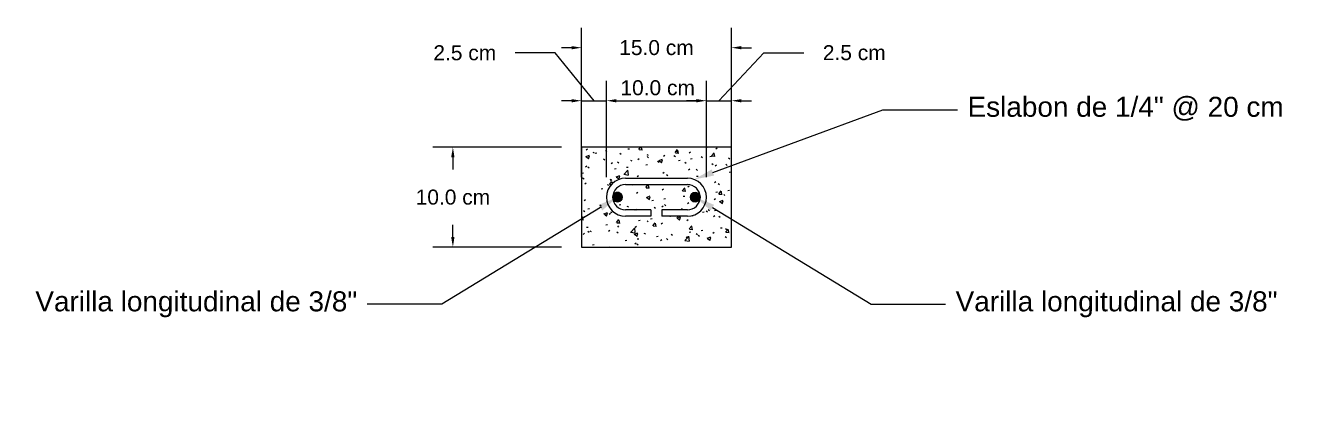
# Model space of a CAD drawing. Header units: metres. Extents: x 258817 to 259192, y 1878716 to 1878911.
# Drawn here: x 259034.579 to 259035.848, y 1878747.175 to 1878747.568 of the extents above; entities that cross this region are included whole.
import ezdxf
from ezdxf import colors
from ezdxf.entities.mleader import LeaderData, LeaderLine
from ezdxf.math import Vec2, Vec3

# ---------------------------------------------------------------- set-up
doc = ezdxf.new("R2010")
doc.units = ezdxf.units.M
doc.header["$MEASUREMENT"] = 0
doc.layers.add('0.1', color=1, linetype='Continuous', lineweight=9)
doc.layers.add('Vistas', color=7, linetype='Continuous')
doc.styles.get("Standard").update_dxf_attribs({"font": 'arial.ttf'})
doc.dimstyles.new('1 a 5', dxfattribs={"dimtxt": 0.015, "dimasz": 0.01, "dimexe": 0.02, "dimexo": 0.02, "dimgap": 0.02, "dimtad": 0, "dimtih": 1, "dimtoh": 1, "dimdec": 1, "dimlfac": 100, "dimzin": 0, "dimdsep": 46, "dimtxsty": 'Standard', "dimcen": 0.01, "dimadec": 0, "dimazin": 0, "dimtfac": 1, "dimtdec": 1, "dimtofl": 0, "dimtmove": 0, "dimatfit": 3, "dimfxl": 1, "dimtolj": 1, "dimtzin": 0, "dimarcsym": 0})

# ---------------------------------------------------------------- blocks, each defined once
blk = doc.blocks.new('*D385')
at = {"layer": '0.1', "color": 0, "lineweight": -2, "transparency": 16777216}
for p, q in [((259035.1356, 1878747.4656), (259035.1356, 1878747.5653)), ((259035.2856, 1878747.4656), (259035.2856, 1878747.5653)), ((259035.1256, 1878747.5453), (259035.1156, 1878747.5453)), ((259035.2956, 1878747.5453), (259035.3056, 1878747.5453))]:
    blk.add_line(p, q, dxfattribs=at)
at = {"layer": '0.1', "color": 0, "transparency": 16777216}
for points in [[(259035.1256, 1878747.5469), (259035.1256, 1878747.5436), (259035.1356, 1878747.5453)], [(259035.2956, 1878747.5469), (259035.2956, 1878747.5436), (259035.2856, 1878747.5453)]]:
    blk.add_solid(points, dxfattribs=at)
at = {"layer": 'Defpoints', "color": 0, "transparency": 16777216}
for p in [(259035.2856, 1878747.5453), (259035.1356, 1878747.4456), (259035.2856, 1878747.4456)]:
    blk.add_point(p, dxfattribs=at)
at = {"layer": '0.1', "color": 0, "transparency": 16777216, "insert": (259035.2106, 1878747.5453), "char_height": 0.015, "attachment_point": 5}
blk.add_mtext('\\A1;15.0 cm', dxfattribs=at)
blk = doc.blocks.new('*D386')
at = {"layer": '0.1', "color": 0, "lineweight": -2, "transparency": 16777216}
for p, q in [((259035.1092, 1878747.5401), (259035.0692, 1878747.5401)), ((259035.1481, 1878747.4922), (259035.1092, 1878747.5401)), ((259035.1356, 1878747.4156), (259035.1356, 1878747.5122)), ((259035.1606, 1878747.4156), (259035.1606, 1878747.5122)), ((259035.1256, 1878747.4922), (259035.1156, 1878747.4922)), ((259035.1356, 1878747.4922), (259035.1606, 1878747.4922)), ((259035.1706, 1878747.4922), (259035.1806, 1878747.4922))]:
    blk.add_line(p, q, dxfattribs=at)
at = {"layer": '0.1', "color": 0, "transparency": 16777216}
for points in [[(259035.1256, 1878747.4938), (259035.1256, 1878747.4905), (259035.1356, 1878747.4922)], [(259035.1706, 1878747.4938), (259035.1706, 1878747.4905), (259035.1606, 1878747.4922)]]:
    blk.add_solid(points, dxfattribs=at)
at = {"layer": 'Defpoints', "color": 0, "transparency": 16777216}
for p in [(259035.1606, 1878747.4922), (259035.1356, 1878747.3956), (259035.1606, 1878747.3956)]:
    blk.add_point(p, dxfattribs=at)
at = {"layer": '0.1', "color": 0, "transparency": 16777216, "insert": (259035.0188, 1878747.5401), "char_height": 0.015, "attachment_point": 5}
blk.add_mtext('\\A1;2.5 cm', dxfattribs=at)
blk = doc.blocks.new('*D387')
at = {"layer": '0.1', "color": 0, "lineweight": -2, "transparency": 16777216}
for p, q in [((259035.1606, 1878747.4156), (259035.1606, 1878747.5122)), ((259035.2606, 1878747.4156), (259035.2606, 1878747.5122)), ((259035.1706, 1878747.4922), (259035.2506, 1878747.4922))]:
    blk.add_line(p, q, dxfattribs=at)
at = {"layer": '0.1', "color": 0, "transparency": 16777216}
for points in [[(259035.1706, 1878747.4938), (259035.1706, 1878747.4905), (259035.1606, 1878747.4922)], [(259035.2506, 1878747.4938), (259035.2506, 1878747.4905), (259035.2606, 1878747.4922)]]:
    blk.add_solid(points, dxfattribs=at)
at = {"layer": 'Defpoints', "color": 0, "transparency": 16777216}
for p in [(259035.2606, 1878747.4922), (259035.1606, 1878747.3956), (259035.2606, 1878747.3956)]:
    blk.add_point(p, dxfattribs=at)
at = {"layer": '0.1', "color": 0, "transparency": 16777216, "insert": (259035.2118, 1878747.5051), "char_height": 0.015, "attachment_point": 5}
blk.add_mtext('\\A1;10.0 cm', dxfattribs=at)
blk = doc.blocks.new('*D388')
at = {"layer": '0.1', "color": 0, "lineweight": -2, "transparency": 16777216}
for p, q in [((259035.2731, 1878747.4922), (259035.3181, 1878747.5402)), ((259035.3181, 1878747.5402), (259035.3581, 1878747.5402)), ((259035.2606, 1878747.4156), (259035.2606, 1878747.5122)), ((259035.2856, 1878747.4156), (259035.2856, 1878747.5122)), ((259035.2506, 1878747.4922), (259035.2406, 1878747.4922)), ((259035.2606, 1878747.4922), (259035.2856, 1878747.4922)), ((259035.2956, 1878747.4922), (259035.3056, 1878747.4922))]:
    blk.add_line(p, q, dxfattribs=at)
at = {"layer": '0.1', "color": 0, "transparency": 16777216}
for points in [[(259035.2506, 1878747.4938), (259035.2506, 1878747.4905), (259035.2606, 1878747.4922)], [(259035.2956, 1878747.4938), (259035.2956, 1878747.4905), (259035.2856, 1878747.4922)]]:
    blk.add_solid(points, dxfattribs=at)
at = {"layer": 'Defpoints', "color": 0, "transparency": 16777216}
for p in [(259035.2856, 1878747.4922), (259035.2606, 1878747.3956), (259035.2856, 1878747.3956)]:
    blk.add_point(p, dxfattribs=at)
at = {"layer": '0.1', "color": 0, "transparency": 16777216, "insert": (259035.4085, 1878747.5402), "char_height": 0.015, "attachment_point": 5}
blk.add_mtext('\\A1;2.5 cm', dxfattribs=at)
blk = doc.blocks.new('*D389')
at = {"layer": '0.1', "color": 0, "lineweight": -2, "transparency": 16777216}
for p, q in [((259035.1156, 1878747.4456), (259034.9869, 1878747.4456)), ((259035.0069, 1878747.4356), (259035.0069, 1878747.4232)), ((259035.0069, 1878747.3556), (259035.0069, 1878747.3679)), ((259035.1156, 1878747.3456), (259034.9869, 1878747.3456))]:
    blk.add_line(p, q, dxfattribs=at)
at = {"layer": '0.1', "color": 0, "transparency": 16777216}
for points in [[(259035.0052, 1878747.4356), (259035.0085, 1878747.4356), (259035.0069, 1878747.4456)], [(259035.0052, 1878747.3556), (259035.0085, 1878747.3556), (259035.0069, 1878747.3456)]]:
    blk.add_solid(points, dxfattribs=at)
at = {"layer": 'Defpoints', "color": 0, "transparency": 16777216}
for p in [(259035.0069, 1878747.4456), (259035.1356, 1878747.4456), (259035.1356, 1878747.3456)]:
    blk.add_point(p, dxfattribs=at)
at = {"layer": '0.1', "color": 0, "transparency": 16777216, "insert": (259035.0069, 1878747.3956), "char_height": 0.015, "attachment_point": 5}
blk.add_mtext('\\A1;10.0 cm', dxfattribs=at)

msp = doc.modelspace()

# ---------------------------------------------------------------- hatches: boundary and pattern name
at = {"layer": 'Vistas'}
h = msp.add_hatch(dxfattribs=at)
h.set_pattern_fill('FP_1', color=256, scale=0.001, style=0, pattern_type=2)
h.set_pattern_definition([(50, (259006.89821, 1878761.685996), (0.0364365, -0.003187713), [0.00381, -0.04191]), (355, (259006.89821, 1878761.685996), (-0.00704845, 0.03821172), [0.003048, -0.033528]), (100.451, (259006.901246, 1878761.68573), (0.029388573, 0.035022944), [0.003238, -0.035618]), (46.184, (259006.89821, 1878761.696156), (0.054216056, -0.008408366), [0.005715, -0.062865]), (96.636, (259006.90273, 1878761.695455), (0.0474805, 0.04948544), [0.004857, -0.053427]), (351.184, (259006.89821, 1878761.696156), (0.04748106, 0.0494846), [0.004572, -0.050292]), (21, (259006.90329, 1878761.693616), (0.030322646, -0.020452802), [0.00381, -0.04191]), (326, (259006.90329, 1878761.693616), (0.012360696, 0.03683788), [0.003048, -0.033528]), (71.451, (259006.905817, 1878761.69191), (0.042683285, 0.016383894), [0.003238, -0.035618]), (37.5, (259006.89821, 1878761.685996), (0.000618067, 0.0169108196), [0.001676, -0.031445, 0.001676, -0.03236, -0.033655]), (37.5, (259006.89821, 1878761.685996), (0.000618067, 0.0169108196), [-0.067158, 0.001676, -0.031979]), (7.5, (259006.89821, 1878761.685996), (0.013364138, 0.020035779), [0.001676, -0.017729, 0.001676, -0.030683, -0.012827]), (7.5, (259006.89821, 1878761.685996), (0.013364138, 0.020035779), [-0.051765, 0.001676, -0.011151]), (327.5, (259006.886881, 1878761.685996), (0.027118159, -0.0011460587), [0.001676, -0.011024, 0.001676, -0.037948, -0.052578]), (327.5, (259006.886881, 1878761.685996), (0.027118159, -0.0011460587), [-0.052324, 0.001676, -0.050902]), (317.5, (259006.8818, 1878761.685996), (0.02962579, 0.00508507), [0.001676, -0.014834, 0.001676, -0.024638, -0.037338]), (317.5, (259006.8818, 1878761.685996), (0.02962579, 0.00508507), [-0.042824, 0.001676, -0.035662])])
h.paths.add_polyline_path([(259035.13557, 1878747.34557), (259035.28557, 1878747.34557), (259035.28557, 1878747.44557), (259035.13557, 1878747.44557), (259035.13557, 1878747.37652)])
h.paths.add_polyline_path([(259035.17962, 1878747.37652), (259035.17469, 1878747.37717), (259035.17009, 1878747.37907), (259035.16615, 1878747.3821), (259035.16312, 1878747.38605), (259035.16122, 1878747.39064), (259035.16057, 1878747.39557), (259035.16122, 1878747.4005), (259035.16312, 1878747.4051), (259035.16615, 1878747.40904), (259035.17009, 1878747.41207), (259035.17469, 1878747.41397), (259035.17962, 1878747.41462), (259035.24152, 1878747.41462), (259035.24645, 1878747.41397), (259035.25104, 1878747.41207), (259035.25499, 1878747.40904), (259035.25801, 1878747.4051), (259035.25992, 1878747.4005), (259035.26057, 1878747.39557), (259035.25992, 1878747.39064), (259035.25801, 1878747.38605), (259035.25499, 1878747.3821), (259035.25104, 1878747.37907), (259035.24645, 1878747.37717), (259035.24152, 1878747.37652), (259035.21612, 1878747.37652), (259035.21612, 1878747.38287), (259035.24152, 1878747.38287), (259035.2448, 1878747.3833), (259035.24787, 1878747.38457), (259035.2505, 1878747.38659), (259035.25252, 1878747.38922), (259035.25378, 1878747.39228), (259035.25422, 1878747.39557), (259035.25378, 1878747.39886), (259035.25252, 1878747.40192), (259035.2505, 1878747.40455), (259035.24787, 1878747.40657), (259035.2448, 1878747.40784), (259035.24152, 1878747.40827), (259035.17962, 1878747.40827), (259035.17633, 1878747.40784), (259035.17327, 1878747.40657), (259035.17064, 1878747.40455), (259035.16862, 1878747.40192), (259035.16735, 1878747.39886), (259035.16692, 1878747.39557), (259035.16735, 1878747.39228), (259035.16862, 1878747.38922), (259035.17064, 1878747.38659), (259035.17327, 1878747.38457), (259035.17633, 1878747.3833), (259035.17962, 1878747.38287), (259035.20502, 1878747.38287), (259035.20502, 1878747.37652)])
h = msp.add_hatch(color=256, dxfattribs=at)
edge = h.paths.add_edge_path()
edge.add_arc((259035.17168, 1878747.39557), 0.00476, 0, 360)
for points in [[(259035.17168, 1878747.39081), (259035.17425, 1878747.39156), (259035.17601, 1878747.39359), (259035.17639, 1878747.39625), (259035.17528, 1878747.39869), (259035.17302, 1878747.40014), (259035.17034, 1878747.40014), (259035.16808, 1878747.39869), (259035.16697, 1878747.39625), (259035.16735, 1878747.39359), (259035.1691, 1878747.39156)], [(259035.25013, 1878747.39086), (259035.25257, 1878747.39197), (259035.25402, 1878747.39423), (259035.25402, 1878747.39691), (259035.25257, 1878747.39917), (259035.25013, 1878747.40029), (259035.24748, 1878747.3999), (259035.24545, 1878747.39815), (259035.24469, 1878747.39557), (259035.24545, 1878747.393), (259035.24748, 1878747.39124)]]:
    msp.add_hatch(color=256, dxfattribs=at).paths.add_polyline_path(points)
h = msp.add_hatch(color=256, dxfattribs=at)
edge = h.paths.add_edge_path()
edge.add_arc((259035.24945, 1878747.39557), 0.00476, 0, 360)

# ---------------------------------------------------------------- linework, layer by layer
for p, q in [((259035.28557, 1878747.44557), (259035.13557, 1878747.44557)), ((259035.13557, 1878747.44557), (259035.13557, 1878747.34557)), ((259035.28557, 1878747.34557), (259035.28557, 1878747.44557)), ((259035.17962, 1878747.41462), (259035.24152, 1878747.41462)), ((259035.17962, 1878747.40827), (259035.24152, 1878747.40827)), ((259035.16808, 1878747.39869), (259035.16697, 1878747.39625)), ((259035.16697, 1878747.39625), (259035.16735, 1878747.39359)), ((259035.17034, 1878747.40014), (259035.16808, 1878747.39869)), ((259035.17302, 1878747.40014), (259035.17034, 1878747.40014)), ((259035.17528, 1878747.39869), (259035.17302, 1878747.40014)), ((259035.17639, 1878747.39625), (259035.17528, 1878747.39869)), ((259035.17601, 1878747.39359), (259035.17639, 1878747.39625)), ((259035.24545, 1878747.39815), (259035.24469, 1878747.39557)), ((259035.24469, 1878747.39557), (259035.24545, 1878747.393)), ((259035.24748, 1878747.3999), (259035.24545, 1878747.39815)), ((259035.25013, 1878747.40029), (259035.24748, 1878747.3999)), ((259035.25257, 1878747.39917), (259035.25013, 1878747.40029)), ((259035.25402, 1878747.39691), (259035.25257, 1878747.39917)), ((259035.25402, 1878747.39423), (259035.25402, 1878747.39691)), ((259035.16735, 1878747.39359), (259035.1691, 1878747.39156)), ((259035.1691, 1878747.39156), (259035.17168, 1878747.39081)), ((259035.17168, 1878747.39081), (259035.17425, 1878747.39156)), ((259035.17425, 1878747.39156), (259035.17601, 1878747.39359)), ((259035.20502, 1878747.38287), (259035.17962, 1878747.38287)), ((259035.20502, 1878747.38287), (259035.20502, 1878747.37652)), ((259035.24152, 1878747.38287), (259035.21612, 1878747.38287)), ((259035.21612, 1878747.38287), (259035.21612, 1878747.37652)), ((259035.24545, 1878747.393), (259035.24748, 1878747.39124)), ((259035.24748, 1878747.39124), (259035.25013, 1878747.39086)), ((259035.25013, 1878747.39086), (259035.25257, 1878747.39197)), ((259035.25257, 1878747.39197), (259035.25402, 1878747.39423)), ((259035.20502, 1878747.37652), (259035.17962, 1878747.37652)), ((259035.24152, 1878747.37652), (259035.21612, 1878747.37652)), ((259035.13557, 1878747.34557), (259035.28557, 1878747.34557))]:
    msp.add_line(p, q, dxfattribs=at)
for centre in [(259035.17168, 1878747.39557), (259035.24945, 1878747.39557)]:
    msp.add_circle(centre, 0.00476, dxfattribs=at)
for centre, radius, start, end in [((259035.17962, 1878747.39557), 0.01905, 90, 270), ((259035.17962, 1878747.39557), 0.0127, 90, 270), ((259035.24152, 1878747.39557), 0.01905, 270, 90), ((259035.24152, 1878747.39557), 0.0127, 270, 90)]:
    msp.add_arc(centre, radius, start, end, dxfattribs=at)

# ---------------------------------------------------------------- next in the draw order: leaders
ml = msp.add_multileader_mtext('Standard', dxfattribs=at)
ml.set_content('Varilla longitudinal de 3/8"', color=256)
ml.set_leader_properties()
ml.build(insert=Vec2(0, 0))
ml.multileader.update_dxf_attribs({"has_text_frame": 1, "dogleg_length": 0.36, "arrow_head_size": 0.02})
ctx = ml.context
ctx.base_point, ctx.char_height, ctx.arrow_head_size, ctx.landing_gap_size, ctx.plane_origin = Vec3(259034.58052, 1878747.28837), 0.02, 0.02, 0.01, Vec3(259035.174, 1878747.38401)
ctx.text_align_type = 2
notes = []
notes.append((ctx, [(1, (1, 1, 0), (259034.99587, 1878747.28837), (-1, 0), 0.07465, [(0, [(259035.17168, 1878747.39557)], 0, [])])]))
ctx.mtext.insert, ctx.mtext.alignment, ctx.mtext.flow_direction = Vec3(259034.91121, 1878747.30131), 3, 5
ctx.mtext.has_bg_fill, ctx.mtext.bg_color, ctx.mtext.bg_scale_factor, ctx.mtext.bg_transparency, ctx.mtext.use_window_bg_color = 1, -1027028792, 1.5, 0, 1
ml = msp.add_multileader_mtext('Standard', dxfattribs=at)
ml.set_content('Varilla longitudinal de 3/8"', color=256)
ml.set_leader_properties()
ml.build(insert=Vec2(0, 0))
ml.multileader.update_dxf_attribs({"has_text_frame": 1, "dogleg_length": 0.36, "arrow_head_size": 0.02})
ctx = ml.context
ctx.base_point, ctx.char_height, ctx.arrow_head_size, ctx.landing_gap_size, ctx.plane_origin = Vec3(259035.49992, 1878747.28837), 0.02, 0.02, 0.01, Vec3(259035.24713, 1878747.38401)
notes.append((ctx, [(1, (1, 1, 0), (259035.42526, 1878747.28837), (1, 0), 0.07465, [(0, [(259035.24945, 1878747.39557)], 0, [])])]))
ctx.mtext.insert, ctx.mtext.flow_direction = Vec3(259035.50992, 1878747.30131), 5
ctx.mtext.has_bg_fill, ctx.mtext.bg_color, ctx.mtext.bg_scale_factor, ctx.mtext.bg_transparency, ctx.mtext.use_window_bg_color = 1, -1027028792, 1.5, 0, 1
for ctx, leaders in notes:
    for number, flags, end, landing, length, lines in leaders:
        leader = LeaderData()
        leader.index, (leader.has_last_leader_line, leader.has_dogleg_vector, leader.attachment_direction) = number, flags
        leader.last_leader_point, leader.dogleg_vector, leader.dogleg_length = Vec3(end), Vec3(landing), length
        for number, points, colour, breaks in lines:
            line = LeaderLine()
            line.index, line.vertices, line.color, line.breaks = number, Vec3.list(points), colors.encode_raw_color(colour), breaks
            leader.lines.append(line)
        ctx.leaders.append(leader)

# ---------------------------------------------------------------- next in the draw order: dimensions: what is measured, and where the dimension line sits
at = {"layer": '0.1'}
dim = msp.add_linear_dim(base=(259035.16057, 1878747.49217), p1=(259035.13557, 1878747.39557), p2=(259035.16057, 1878747.39557), dimstyle='1 a 5', override={"dimpost": ' cm', "dimtmove": 1}, dxfattribs=at)
dim.commit()
dim.dimension.update_dxf_attribs({"geometry": '*D386', "text_midpoint": (259035.04923, 1878747.54011), "dimtype": 160})
dim = msp.add_linear_dim(base=(259035.00686, 1878747.44557), p1=(259035.13557, 1878747.34557), p2=(259035.13557, 1878747.44557), angle=90, dimstyle='1 a 5', override={"dimpost": ' cm'}, dxfattribs=at)
dim.commit()
dim.dimension.update_dxf_attribs({"geometry": '*D389', "text_midpoint": (259035.00686, 1878747.39557), "dimtype": 160})

# ---------------------------------------------------------------- next in the draw order: leaders
at = {"layer": 'Vistas'}
ml = msp.add_multileader_mtext('Standard', dxfattribs=at)
ml.set_content('Eslabon de 1/4" @ 20 cm', color=256)
ml.set_leader_properties()
ml.build(insert=Vec2(0, 0))
ml.multileader.update_dxf_attribs({"has_text_frame": 1, "dogleg_length": 0.36, "arrow_head_size": 0.02})
ctx = ml.context
ctx.base_point, ctx.char_height, ctx.arrow_head_size, ctx.landing_gap_size, ctx.plane_origin = Vec3(259035.51187, 1878747.48316), 0.02, 0.02, 0.01, Vec3(259035.26057, 1878747.44557)
notes = []
notes.append((ctx, [(1, (1, 1, 0), (259035.43721, 1878747.48316), (1, 0), 0.07465, [(0, [(259035.2483, 1878747.41337)], 0, [])])]))
ctx.mtext.insert, ctx.mtext.flow_direction = Vec3(259035.52187, 1878747.4961), 5
ctx.mtext.has_bg_fill, ctx.mtext.bg_color, ctx.mtext.bg_scale_factor, ctx.mtext.bg_transparency, ctx.mtext.use_window_bg_color = 1, -1027028792, 1.5, 0, 1
for ctx, leaders in notes:
    for number, flags, end, landing, length, lines in leaders:
        leader = LeaderData()
        leader.index, (leader.has_last_leader_line, leader.has_dogleg_vector, leader.attachment_direction) = number, flags
        leader.last_leader_point, leader.dogleg_vector, leader.dogleg_length = Vec3(end), Vec3(landing), length
        for number, points, colour, breaks in lines:
            line = LeaderLine()
            line.index, line.vertices, line.color, line.breaks = number, Vec3.list(points), colors.encode_raw_color(colour), breaks
            leader.lines.append(line)
        ctx.leaders.append(leader)

# ---------------------------------------------------------------- next in the draw order: dimensions: what is measured, and where the dimension line sits
at = {"layer": '0.1'}
dim = msp.add_linear_dim(base=(259035.28557, 1878747.54528), p1=(259035.13557, 1878747.44557), p2=(259035.28557, 1878747.44557), dimstyle='1 a 5', override={"dimpost": ' cm'}, dxfattribs=at)
dim.commit()
dim.dimension.update_dxf_attribs({"geometry": '*D385', "text_midpoint": (259035.21057, 1878747.54528)})
for base, p1, p2, picture, middle in [((259035.28557, 1878747.49217), (259035.26057, 1878747.39557), (259035.28557, 1878747.39557), '*D388', (259035.37807, 1878747.54021)), ((259035.26057, 1878747.49217), (259035.16057, 1878747.39557), (259035.26057, 1878747.39557), '*D387', (259035.21183, 1878747.50506))]:
    dim = msp.add_linear_dim(base=base, p1=p1, p2=p2, dimstyle='1 a 5', override={"dimpost": ' cm', "dimtmove": 1}, dxfattribs=at)
    dim.commit()
    dim.dimension.update_dxf_attribs({"geometry": picture, "text_midpoint": middle, "dimtype": 160})

doc.saveas('drawing.dxf')
